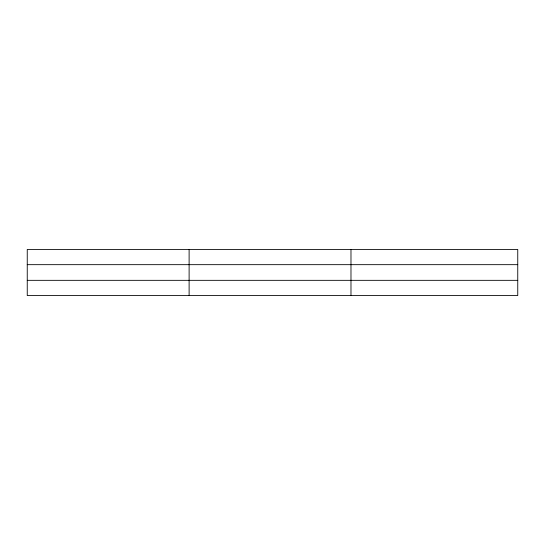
<?xml version="1.0" encoding="UTF-8"?>
<svg xmlns="http://www.w3.org/2000/svg" width="545" height="545" viewBox="0 0 545 545"><rect width="100%" height="100%" fill="white"/><g stroke="black" fill="none" stroke-linecap="round" stroke-linejoin="round"><path stroke-width="0.82" d="M189.115 295.547L189.115 249.453M350.98 295.547L350.98 249.453M517.75 280.334L517.75 295.547L27.25 295.547L27.25 249.453L517.75 249.453L517.75 280.334L27.25 280.334M27.25 264.666L517.75 264.666"/></g></svg>
